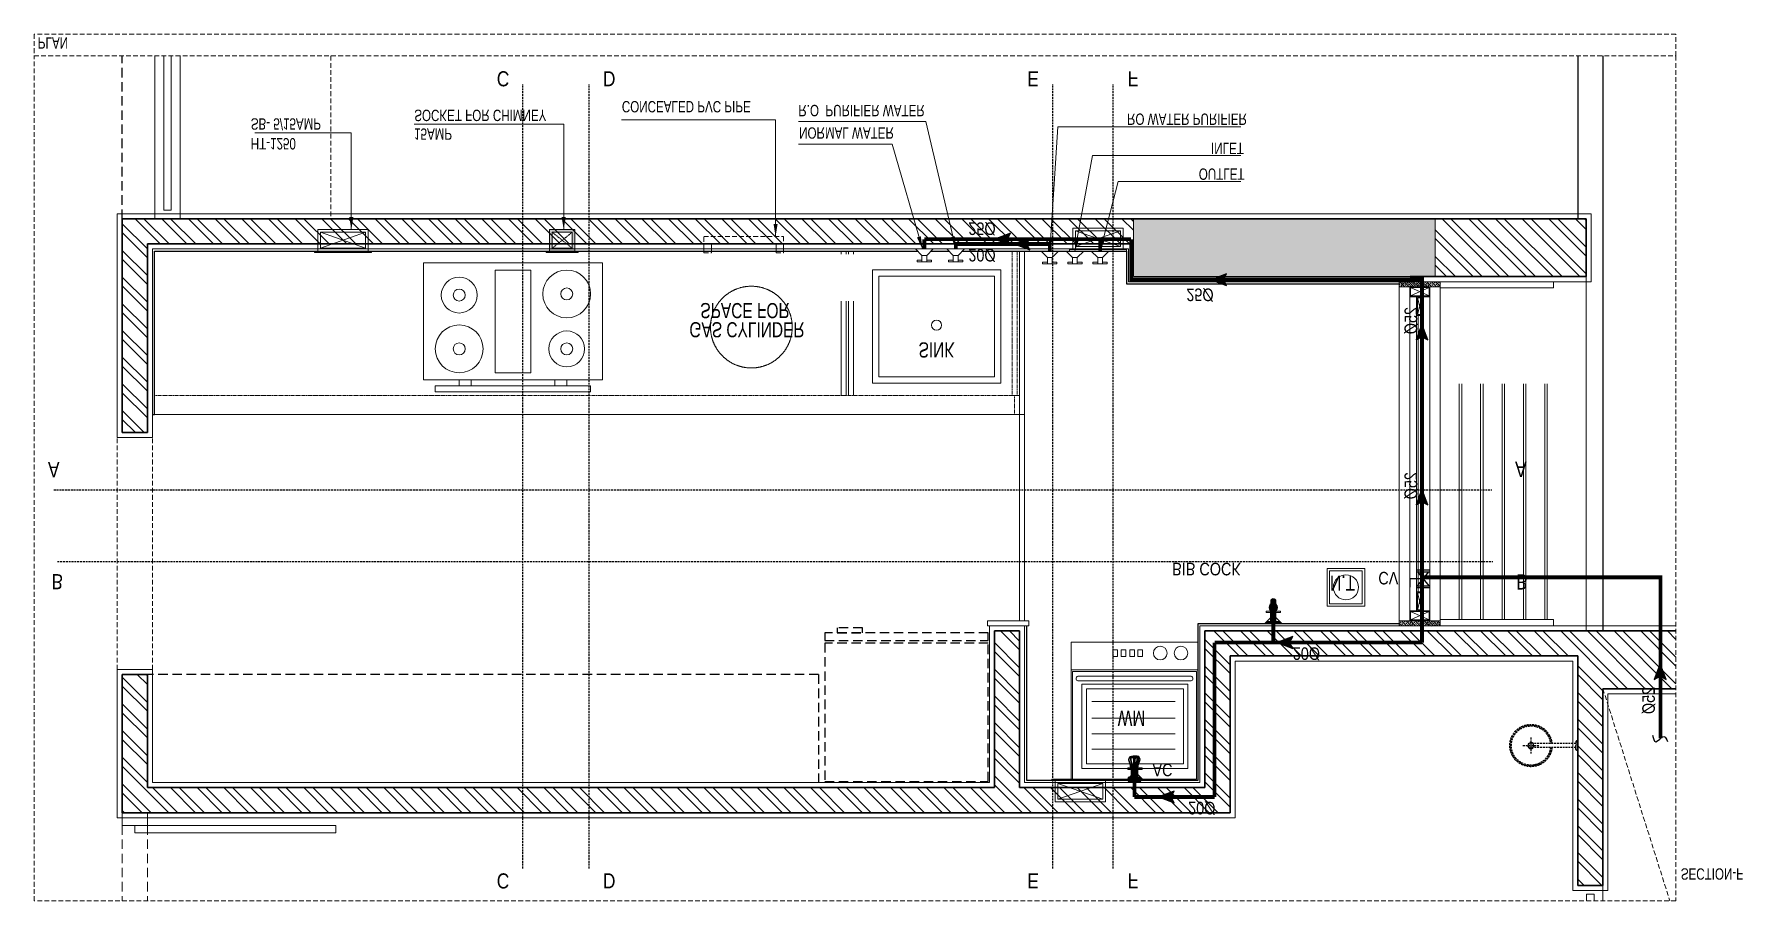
# Model space of a CAD drawing. Header units: inches. Extents: x 899679 to 12882928, y -3363313 to 527800.
# Drawn here: x 1016986 to 1023780, y 515616 to 519062 of the extents above; entities that cross this region are included whole.
import ezdxf
from ezdxf.enums import TextEntityAlignment as Align

# ---------------------------------------------------------------- set-up
doc = ezdxf.new("R2010")
doc.units = ezdxf.units.IN
doc.header["$LTSCALE"] = 150
for name, pattern in [('Dash', [6, 3, -3]), ('DASHED2', [0.375, 0.25, -0.125]), ('HIDDEN', [0.375, 0.25, -0.125]), ('HIDDEN2', [0.1875, 0.125, -0.0625])]:
    doc.linetypes.add(name, pattern=pattern)
for name, color, linetype, lineweight in [('a-Int-Furniture-HM', 8, 'Continuous', 9), ('COLUMN', 5, 'Continuous', 13), ('DOOR-MSA', 50, 'Continuous', 13), ('DOTTED LINE-MSA', 3, 'HIDDEN2', 13), ('E-ELECT. SB', 240, 'Continuous', 5), ('ELE-04-MSA', 139, 'Continuous', 15), ('ELECTRICK', 8, 'Continuous', 5), ('fer', 5, 'Continuous', 9), ('g-cen-sym', 8, 'Continuous', 25), ('g-dot', 8, 'HIDDEN', 9), ('g-dw', 8, 'Continuous', 5), ('g-ele-01', 8, 'Continuous', 9), ('g-ele-02', 8, 'Continuous', 9), ('g-ele-03', 8, 'Continuous', 5), ('g-ele02', 8, 'Continuous', 9), ('g-ele04', 8, 'Continuous', 0), ('g-fer', 8, 'Continuous', 9), ('g-text', 8, 'Continuous', 9), ('Hydrant Valve', 5, 'Continuous', 5), ('PLASTER', 3, 'Continuous', 9), ('SHEET', 7, 'Continuous', 13), ('STONE', 40, 'Continuous', 18), ('WALL HATCH-MSA', 251, 'Continuous', 9), ('WALL-MSA', 32, 'Continuous', 30), ('WINDOW-MSA', 50, 'Continuous', 13)]:
    doc.layers.add(name, color=color, linetype=linetype, lineweight=lineweight)
for name, color, linetype in [('ELE-02-MSA', 4, 'Continuous'), ('g-sol250', 8, 'Continuous'), ('P-RO WATER', 202, 'DASHED2'), ('P.FIXTURE', 7, 'Continuous'), ('P_DOMESTIC GRAVITY PIPE', 3, 'Continuous'), ('P_SANITARY', 7, 'Continuous'), ('P_WASTE WATER PIPE', 4, 'DASHED2'), ('R.C.C HATCH-MSA', 250, 'Continuous'), ('TILE SECTION', 152, 'Continuous')]:
    doc.layers.add(name, color=color, linetype=linetype)
doc.styles.add('80', font='swisscl.ttf', dxfattribs={"height": 60})
doc.styles.add('ARIAL', font='swisscl.ttf')
doc.styles.add('Arial Narrow', font='swisscl.ttf', dxfattribs={"height": 150})
doc.styles.add('arial unicode', font='swisscl.ttf', dxfattribs={"height": 165})
doc.styles.add('PLUMBING TEXT', font='ARIALN.TTF')
doc.styles.add('SWINS', font='swissc.ttf')
doc.dimstyles.new('Scale-50', dxfattribs={"dimtxt": 75, "dimasz": 25, "dimexe": 0, "dimexo": 0, "dimgap": 20, "dimtad": 1, "dimdec": 0, "dimrnd": 1, "dimzin": 3, "dimdsep": 46, "dimtxsty": 'ARIAL', "dimblk": 'ARCHTICK', "dimcen": 0, "dimse1": 1, "dimse2": 1, "dimclrd": 50, "dimclrt": 256, "dimadec": 0, "dimazin": 0, "dimtfac": 1, "dimtdec": 0, "dimtmove": 1, "dimatfit": 3, "dimfxl": 1, "dimtolj": 1, "dimtzin": 0, "dimlwd": 18, "dimarcsym": 0})

# ---------------------------------------------------------------- blocks, each defined once
blk = doc.blocks.new('SHOWE')
at = {"linetype": 'HIDDEN', "ltscale": 0.2}
for p, q in [((3964261.3, -1171717.9), (3964261.3, -1171674.7)), ((3964261.3, -1171674.7), (3964263.3, -1171674.7)), ((3964261.3, -1171717.9), (3964263.3, -1171717.9)), ((3964264.2, -1171676.3), (3964264.2, -1171716.3)), ((3964268.7, -1171680.5), (3964268.7, -1171696.3)), ((3964268.7, -1171688.6), (3964437.5, -1171688.6)), ((3964268.7, -1171712), (3964268.7, -1171696.3)), ((3964268.7, -1171704), (3964437.5, -1171704)), ((3964479.2, -1171696.3), (3964415.6, -1171696.3)), ((3964447.4, -1171664.5), (3964447.4, -1171728.1))]:
    blk.add_line(p, q, dxfattribs=at)
for radius in [12.5, 10.6]:
    blk.add_circle((3964447.4, -1171696.3), radius, dxfattribs=at)
for centre, radius, start, end in [((3964447.4, -1171696.3), 84.1, 185.23834, 174.76166), ((3964447.4, -1171696.3), 81.4, 185.41049, 174.58951), ((3964447.4, -1171696.3), 78, 185.6496, 174.3504), ((3964262.4, -1171676.3), 1.76, 358.02823, 62.08212), ((3964262.4, -1171716.3), 1.76, 297.91788, 1.97177), ((3964259.8, -1171685.3), 10.1, 28.34358, 64.21035), ((3964259.8, -1171707.2), 10.1, 295.78965, 331.65642)]:
    blk.add_arc(centre, radius, start, end, dxfattribs=at)
blk = doc.blocks.new('TAP-1')
for p, q in [((9.5, -44.4), (28.6, -44.4)), ((9.5, -50.8), (28.6, -50.8)), ((28.6, -44.4), (28.6, -50.8))]:
    blk.add_line(p, q)
for points in [[(-9.5, -25.4), (-34.9, 0), (34.9, 0), (9.5, -25.4)], [(-9.5, -44.4), (-28.6, -44.4), (-28.6, -50.8), (-9.5, -50.8)]]:
    blk.add_lwpolyline(points)
blk.add_lwpolyline([(9.5, -25.4), (9.5, -50.8), (-9.5, -50.8), (-9.5, -25.4)], close=True)
blk = doc.blocks.new('G$C7E7AA53E')
at = {"ltscale": 100}
for p, q in [((0, 0), (0.55, 0)), ((0, -0.6), (0, 0)), ((0.55, -0.6), (0.55, 0)), ((0.1814, -0.0611), (0.1814, -0.033)), ((0.1814, -0.033), (0.2014, -0.033)), ((0.2014, -0.0611), (0.1814, -0.0611)), ((0.2014, -0.033), (0.2014, -0.0611)), ((0.2174, -0.0611), (0.2174, -0.033)), ((0.2174, -0.033), (0.2374, -0.033)), ((0.2374, -0.0611), (0.2174, -0.0611)), ((0.2374, -0.033), (0.2374, -0.0611)), ((0.2554, -0.0611), (0.2554, -0.033)), ((0.2554, -0.033), (0.2754, -0.033)), ((0.2754, -0.0611), (0.2554, -0.0611)), ((0.2754, -0.033), (0.2754, -0.0611)), ((0.2894, -0.033), (0.3095, -0.033)), ((0.2894, -0.0611), (0.2894, -0.033)), ((0.3095, -0.0611), (0.2894, -0.0611)), ((0.3095, -0.033), (0.3095, -0.0611)), ((0, -0.12), (0.55, -0.12)), ((0.006, -0.126), (0.544, -0.126)), ((0.006, -0.594), (0.006, -0.126)), ((0.0292, -0.1472), (0.5208, -0.1472)), ((0.544, -0.594), (0.544, -0.126)), ((0.5209, -0.1673), (0.0291, -0.1673)), ((0.0469, -0.182), (0.5071, -0.182)), ((0.0469, -0.182), (0.0469, -0.5467)), ((0.0669, -0.202), (0.4871, -0.202)), ((0.0669, -0.202), (0.0669, -0.5267)), ((0.4871, -0.202), (0.4871, -0.5267)), ((0.5071, -0.182), (0.5071, -0.5467)), ((0.0894, -0.2574), (0.4516, -0.2574)), ((0.0894, -0.3295), (0.4516, -0.3295)), ((0.0894, -0.3976), (0.4516, -0.3976)), ((0.0894, -0.4637), (0.4516, -0.4637)), ((0.5071, -0.5467), (0.0469, -0.5467)), ((0.4871, -0.5267), (0.0669, -0.5267)), ((0, -0.6), (0.55, -0.6)), ((0.006, -0.594), (0.544, -0.594))]:
    blk.add_line(p, q, dxfattribs=at)
for centre in [(0.3866, -0.0469), (0.4767, -0.0469)]:
    blk.add_circle(centre, 0.0295, dxfattribs=at)
for centre, start, end in [((0.0317, -0.1573), 103.7318, 255.32787), ((0.5183, -0.1573), 284.67213, 76.2682)]:
    blk.add_arc(centre, 0.0103, start, end, dxfattribs=at)
blk = doc.blocks.new('A$C355B709C')
at = {"layer": 'E-ELECT. SB', "ltscale": 750}
for p, q in [((100, 91), (-100, 91)), ((-100, 91), (-100, 6)), ((-89.3, 80.3), (89.3, 17.3)), ((89.3, 80.3), (-89.3, 17.3)), ((100, 6), (100, 91)), ((-100, 6), (-113.3, 6)), ((-113.3, 6), (-113.3, 0)), ((-113.3, 0), (113.3, 0)), ((-100, 6), (100, 6)), ((113.3, 6), (100, 6)), ((113.3, 0), (113.3, 6))]:
    blk.add_line(p, q, dxfattribs=at)
blk.add_lwpolyline([(-89.3, 17.3), (89.3, 17.3), (89.3, 80.3), (-89.3, 80.3)], close=True, dxfattribs=at)
blk = doc.blocks.new('SB2')
h = blk.add_hatch(color=252)
h.dxf.hatch_style = 1
h.paths.add_polyline_path([(0, 100), (-85, 100), (-85, 0), (0, 0)])
h.paths.add_polyline_path([(-73.7, 10.7), (-73.7, 89.3), (-10.7, 89.3), (-10.7, 10.7)], flags=16)
h.paths.add_polyline_path([(-85, 100), (-85, 113.3), (-91, 113.3), (-91, -13.3), (-85, -13.3), (-85, 0)])
at = {"ltscale": 750}
for p, q in [((-91, -13.3), (-91, 113.3)), ((-91, 113.3), (-85, 113.3)), ((-85, 113.3), (-85, 100)), ((-85, 0), (-85, 100)), ((-85, 100), (0, 100)), ((0, 100), (0, 0)), ((0, 0), (-85, 0)), ((-85, 0), (-85, -13.3)), ((-85, -13.3), (-91, -13.3))]:
    blk.add_line(p, q, dxfattribs=at)
at = {"linetype": 'HIDDEN', "ltscale": 0.1}
for p, q in [((-10.7, 10.7), (-73.7, 89.3)), ((-10.7, 89.3), (-73.7, 10.7))]:
    blk.add_line(p, q, dxfattribs=at)
at = {"ltscale": 750}
blk.add_lwpolyline([(-73.7, 10.7), (-73.7, 89.3), (-10.7, 89.3), (-10.7, 10.7)], close=True, dxfattribs=at)
blk = doc.blocks.new('STOVE')
at = {"layer": 'a-Int-Furniture-HM'}
for p, q in [((0, 750), (0, 0)), ((0, 750), (490, 750)), ((0, 750), (0, 0)), ((0, 750), (490, 750)), ((490, 0), (490, 750)), ((490, 0), (490, 750)), ((490, 600), (515, 600)), ((490, 600), (515, 600)), ((515, 550), (490, 550)), ((515, 550), (490, 550)), ((515, 200), (490, 200)), ((515, 200), (490, 200)), ((490, 150), (515, 150)), ((490, 150), (515, 150)), ((0, 0), (490, 0)), ((0, 0), (490, 0))]:
    blk.add_line(p, q, dxfattribs=at)
at = {"layer": 'a-Int-Furniture-HM', "elevation": 0}
for points in [[(540, 700), (515, 700), (515, 50), (540, 50)], [(540, 700), (515, 700), (515, 50), (540, 50)], [(460, 450), (30, 450), (30, 300), (460, 300)], [(460, 450), (30, 450), (30, 300), (460, 300)]]:
    blk.add_lwpolyline(points, close=True, dxfattribs=at)
at = {"layer": 'a-Int-Furniture-HM'}
for centre, radius in [((130, 600), 100), ((130, 600), 100), ((359.8, 600), 75), ((359.8, 600), 75), ((130, 600), 25), ((130, 600), 25), ((359.8, 600), 25), ((359.8, 600), 25), ((134.8, 150), 75), ((134.8, 150), 75), ((359.8, 150), 100), ((359.8, 150), 100), ((134.8, 150), 25), ((134.8, 150), 25), ((359.8, 150), 25), ((359.8, 150), 25)]:
    blk.add_circle(centre, radius, dxfattribs=at)
blk = doc.blocks.new('_ArchTick')
at = {"color": 0, "linetype": 'ByBlock', "const_width": 0.15}
blk.add_lwpolyline([(-0.5, -0.5), (0.5, 0.5)], dxfattribs=at)
blk = doc.blocks.new('1')
at = {"layer": 'g-dw', "linetype": 'Dash', "ltscale": 25}
for p, q in [((-12488573.4, -15584268.5), (-12488615.4, -15584360.5)), ((-12488573.4, -15584360.5), (-12488615.4, -15584268.5))]:
    blk.add_line(p, q, dxfattribs=at)
at = {"layer": 'g-dw', "elevation": 0}
for points in [[(-12488619.4, -15584364.5), (-12488619.4, -15584264.5), (-12488569.4, -15584264.5), (-12488569.4, -15584364.5)], [(-12488615.4, -15584360.5), (-12488615.4, -15584268.5), (-12488573.4, -15584268.5), (-12488573.4, -15584360.5)]]:
    blk.add_lwpolyline(points, close=True, dxfattribs=at)
blk = doc.blocks.new('AC')
at = {"layer": 'P_SANITARY', "ltscale": 10}
h = blk.add_hatch(color=7, dxfattribs=at)
h.set_gradient(color1=(242, 244, 241), color2=(118, 137, 108), rotation=90, one_color=1, tint=0.48, name='INVCYLINDER')
h.paths.add_polyline_path([(0, -25), (14.3, -25), (14.3, 0), (0, 0)])
h.paths.add_polyline_path([(0, 0), (14.3, 0), (14.3, 25), (0, 25)])
h = blk.add_hatch(color=7, dxfattribs=at)
h.set_gradient(color1=(242, 244, 241), color2=(118, 137, 108), rotation=90, one_color=1, tint=0.48, name='INVCYLINDER')
h.paths.add_polyline_path([(14.3, 13.4), (14.3, -13.4), (57.6, -13.4), (57.6, 13.4)])
h = blk.add_hatch(color=7, dxfattribs=at)
h.set_gradient(color1=(242, 244, 241), color2=(118, 137, 108), rotation=90, one_color=1, tint=0.48, name='INVCYLINDER')
h.paths.add_polyline_path([(100, 0), (99.8, 5.5), (99, 12.1), (97.4, 18.8), (85.8, 24.3), (65.6, 17.3), (57.6, 17.3), (57.6, 0)])
h.paths.add_polyline_path([(93.8, 7.2), (85.9, 3.7), (67.4, 5.7), (66.9, 6.2), (66, 7.2), (65.7, 8.6), (66.1, 9.3), (67.1, 9.9), (86, 13.5), (94.3, 11.4), (94.7, 10.9), (95.2, 9.9), (95.2, 8.6), (94.8, 7.9)], flags=16)
h.paths.add_polyline_path([(92.9, 16.1), (85.7, 16.3), (69, 13.1), (68.8, 13.1), (68.3, 13.3), (66.9, 13.7), (66.3, 14.2), (66, 14.8), (66.1, 15.6), (66.9, 16.6), (85.9, 22.4), (94.5, 19.5), (94.7, 19), (94.8, 18), (94.3, 16.9)], flags=16)
h = blk.add_hatch(color=7, dxfattribs=at)
h.set_gradient(color1=(242, 244, 241), color2=(118, 137, 108), rotation=90, one_color=1, tint=0.48, name='INVCYLINDER')
h.paths.add_polyline_path([(86, -11), (67.1, -7.5), (66.1, -6.8), (65.7, -6.2), (66, -4.8), (66.9, -3.7), (67.4, -3.3), (86, -1.3), (86, 0), (57.6, 0), (57.6, -14.9), (63.7, -14.9), (86, -22.2), (86, -19.8), (85.9, -19.9), (66.9, -14.2), (66.1, -13.2), (66, -12.4), (66.3, -11.7), (66.9, -11.3), (68.3, -10.8), (68.8, -10.7), (69, -10.7), (85.7, -13.8), (92.9, -13.6), (94.3, -14.5), (94.8, -15.5), (94.7, -16.6), (94.5, -17), (86, -19.8), (86, -22.2), (98.3, -17.8), (98.4, -17.6), (98.4, -16.9), (98.9, -14.6), (99.4, -10.9), (99.9, -6.2), (100, -0.7), (100, 0), (86, 0), (86, -1.4), (93.8, -4.7), (94.8, -5.4), (95.2, -6.1), (95.2, -7.4), (94.7, -8.4), (94.3, -8.8)])
at = {"layer": 'P_SANITARY', "color": 7}
blk.add_line((57.6, 17.3), (57.6, -14.9), dxfattribs=at)
at = {"layer": 'P_SANITARY', "ltscale": 10}
blk.add_lwpolyline([(14.3, -25), (14.3, 25), (0, 25), (0, -25)], close=True, dxfattribs=at)
for points in [[(57.6, 13.4), (14.3, 13.4)], [(14.3, -13.4), (57.6, -13.4)]]:
    blk.add_lwpolyline(points, dxfattribs=at)
at = {"layer": 'P_SANITARY', "color": 7}
for points in [[(57.6, -14.9), (63.7, -14.9), (86, -22.2), (98.3, -17.8), (98.4, -17.6), (98.4, -16.9), (98.9, -14.6), (99.4, -10.9), (99.9, -6.2), (100, -0.7), (99.8, 5.5), (99, 12.1), (97.4, 18.8), (85.8, 24.3), (65.6, 17.3), (57.6, 17.3), (57.6, -14.9)], [(86, 13.5), (94.3, 11.4), (94.7, 10.9), (95.2, 9.9), (95.2, 8.6), (94.8, 7.9), (93.8, 7.2), (85.9, 3.7), (67.4, 5.7), (66.9, 6.2), (66, 7.2), (65.7, 8.6), (66.1, 9.3), (67.1, 9.9), (86, 13.5)], [(85.9, 22.4), (94.5, 19.5), (94.7, 19), (94.8, 18), (94.3, 16.9), (92.9, 16.1), (85.7, 16.3), (69, 13.1), (68.8, 13.1), (68.3, 13.3), (66.9, 13.7), (66.3, 14.2), (66, 14.8), (66.1, 15.6), (66.9, 16.6), (85.9, 22.4)], [(86, 22.9), (86, 24.2)], [(86, 13.7), (86, 17.2)], [(86, -1.3), (86, 3.5)], [(97.7, -17.8), (97.7, 17.4)], [(86, -11), (94.3, -8.8), (94.7, -8.4), (95.2, -7.4), (95.2, -6.1), (94.8, -5.4), (93.8, -4.7), (85.9, -1.3), (67.4, -3.3), (66.9, -3.7), (66, -4.8), (65.7, -6.2), (66.1, -6.8), (67.1, -7.5), (86, -11)], [(85.9, -19.9), (94.5, -17), (94.7, -16.6), (94.8, -15.5), (94.3, -14.5), (92.9, -13.6), (85.7, -13.8), (69, -10.7), (68.8, -10.7), (68.3, -10.8), (66.9, -11.3), (66.3, -11.7), (66, -12.4), (66.1, -13.2), (66.9, -14.2), (85.9, -19.9)], [(86, -13.6), (86, -11)], [(86, -22.1), (86, -19.9)]]:
    blk.add_lwpolyline(points, dxfattribs=at)
blk = doc.blocks.new('ARR')
at = {"ltscale": 0.025}
h = blk.add_hatch(color=256, dxfattribs=at)
edge = h.paths.add_edge_path()
edge.add_line((249, 94), (0, 0))
edge.add_line((0, 0), (249, -94))
edge.add_line((249, -94), (200, 0))
edge.add_line((200, 0), (249, 94))
at = {"color": 7, "linetype": 'Continuous', "ltscale": 0.025}
blk.add_lwpolyline([(249, 94), (0, 0), (249, -94), (200, 0)], close=True, dxfattribs=at)
blk = doc.blocks.new('Control Valve-1')
at = {"layer": 'P_SANITARY', "linetype": 'ByBlock'}
for p, q in [((-49.9, 37.5), (-49.9, -37.5)), ((-39.9, 37.5), (-39.9, -37.5)), ((40.1, 32.5), (-39.9, -32.5)), ((-39.9, 32.5), (40.1, -32.5)), ((0.1, 0), (0.1, 75)), ((0.1, 75), (47.6, 75)), ((40.1, 37.5), (40.1, -37.5)), ((50.1, 37.5), (50.1, -37.5))]:
    blk.add_line(p, q, dxfattribs=at)
blk = doc.blocks.new('A$Ca60bcacc')
at = {"layer": 'P_SANITARY', "ltscale": 0.0025}
h = blk.add_hatch(color=7, dxfattribs=at)
h.set_gradient(color1=(242, 244, 241), color2=(118, 137, 108), one_color=1, tint=0.48, name='INVCYLINDER')
h.paths.add_polyline_path([(-65.2, 25), (-55.9, 25), (-55.9, -25), (-65.2, -25)])
h.paths.add_polyline_path([(-55.9, -10), (-55.9, 10), (-13.6, 10, 0.159625), (-16.9, 0, 0.159625), (-13.6, -10)])
h.paths.add_polyline_path([(-12.8, 0, -1), (12.8, 0, -1)])
h = blk.add_hatch(color=7, dxfattribs=at)
h.set_gradient(color1=(242, 244, 241), color2=(118, 137, 108), one_color=1, tint=0.48, name='INVCYLINDER')
h.paths.add_polyline_path([(26.1, -8.7), (14.5, -8.7, 0.135851), (16.9, 0, 0.135851), (14.5, 8.7), (26.1, 8.7, -1)])
at = {"layer": 'P_SANITARY'}
for p, q in [((-55.9, 10), (-13.6, 10)), ((-55.9, -10), (-13.6, -10))]:
    blk.add_line(p, q, dxfattribs=at)
at = {"layer": 'P_SANITARY', "ltscale": 0.0025}
blk.add_line((-55.9, 8.7), (-55.9, -8.7), dxfattribs=at)
blk.add_lwpolyline([(-55.9, -25), (-55.9, 25), (-65.2, 25), (-65.2, -25)], close=True, dxfattribs=at)
for points in [[(26.1, 8.7), (14.5, 8.7)], [(14.5, -8.7), (26.1, -8.7)]]:
    blk.add_lwpolyline(points, dxfattribs=at)
for radius in [16.9, 12.8]:
    blk.add_circle((0, 0), radius, dxfattribs=at)
blk.add_arc((26.1, 0), 8.69, 270, 90, dxfattribs=at)
blk = doc.blocks.new('G$CDCEBE692')
at = {"layer": 'g-sol250'}
h = blk.add_hatch(dxfattribs=at)
h.set_pattern_fill('ANSI33', color=46, scale=2, angle=360, style=0)
h.set_pattern_definition([(45, (-33124079.026, 17117320.337), (-8.980256121, 8.980256121), []), (45, (-33124070.045, 17117320.337), (-8.980256121, 8.980256121), [6.35, -3.175])])
h.paths.add_polyline_path([(5428.1, 2352.5), (5591.1, 2352.5), (5591.1, 2332.5), (5428.1, 2332.5)])
h = blk.add_hatch(dxfattribs=at)
h.set_pattern_fill('ANSI33', color=46, scale=2, angle=360, style=0)
h.set_pattern_definition([(45, (-33124079.026, 17117128.637), (-8.980256121, 8.980256121), []), (45, (-33124070.045, 17117128.637), (-8.980256121, 8.980256121), [6.35, -3.175])])
h.paths.add_polyline_path([(5428.1, 1004.2), (5591.1, 1004.2), (5591.1, 984.2), (5428.1, 984.2)])
at = {"layer": 'R.C.C HATCH-MSA'}
h = blk.add_hatch(color=256, dxfattribs=at)
h.dxf.hatch_style = 1
h.paths.add_polyline_path([(5571.1, 964.2), (5571.1, 734.2), (4371.1, 734.2), (4371.1, 964.2)])
at = {"layer": 'WALL HATCH-MSA'}
h = blk.add_hatch(dxfattribs=at)
h.set_pattern_fill('ANSI32', color=256, scale=200)
h.set_pattern_definition([(45, (-840798.045, -537964.68), (-53.0330086, 53.0330086), []), (45, (-840762.69, -537964.68), (-53.0330086, 53.0330086), [])])
h.paths.add_polyline_path([(6528.2, 2602.5), (6528.2, 2372.5), (4655.3, 2372.5), (4655.3, 2996.1), (3918.5, 2996.1), (3918.5, 2372.5), (3818.5, 2372.5), (3818.5, 2996.1), (450, 2996.1), (450, 2546.1), (350, 2546.1), (350, 3096.1), (4755.3, 3096.1), (4755.3, 2472.5), (6137.8, 2472.5), (6137.8, 3384.7), (6237.8, 3384.7), (6237.8, 2602.5)])
h = blk.add_hatch(dxfattribs=at)
h.set_pattern_fill('ANSI32', color=256, scale=200)
h.set_pattern_definition([(45, (-840798.045, -537964.68), (-53.0330086, 53.0330086), []), (45, (-840762.69, -537964.68), (-53.0330086, 53.0330086), [])])
h.paths.add_polyline_path([(4371.1, 834.2), (4371.1, 734.2), (350, 734.2), (350, 1584.2), (450, 1584.2), (450, 834.2)])
h.paths.add_polyline_path([(5571.1, 734.2), (5571.1, 964.2), (6171.1, 964.2), (6171.1, 734.2)])
for q in [(3118.5, 2996.1), (450, 2546.1)]:
    blk.add_line((3118.5, 2546.1), q)
for points in [[(3793.5, 2421.1), (3143.5, 2421.1), (3143.5, 2971.1), (3793.5, 2971.1)], [(3793.5, 2411.1), (3793.5, 2381.1), (3143.5, 2381.1), (3143.5, 2411.1)], [(3293.5, 2381.1), (3293.5, 2361.1), (3193.5, 2361.1), (3193.5, 2381.1)]]:
    blk.add_lwpolyline(points, close=True)
at = {"layer": 'COLUMN'}
blk.add_lwpolyline([(5571.1, 964.2), (5571.1, 734.2), (4371.1, 734.2), (4371.1, 964.2)], close=True, dxfattribs=at)
at = {"layer": 'DOOR-MSA', "linetype": 'HIDDEN', "ltscale": 0.5}
for p, q in [((330, 2526.1), (330, 1604.2)), ((470, 2526.1), (470, 1604.2))]:
    blk.add_line(p, q, dxfattribs=at)
at = {"layer": 'DOTTED LINE-MSA', "ltscale": 0.2}
for p, q in [((3888.4, 1437.2), (3888.4, 862.2)), ((3908.4, 1437.2), (3908.4, 862.2))]:
    blk.add_line(p, q, dxfattribs=at)
at = {"layer": 'DOTTED LINE-MSA'}
blk.add_line((1180, 86.5), (1180, 734.2), dxfattribs=at)
blk.add_lwpolyline([(6237.8, 2602.5), (6503.9, 3446.1)], dxfattribs=at)
at = {"layer": 'DOTTED LINE-MSA', "ltscale": 0.2}
blk.add_lwpolyline([(3898.4, 1512.2), (3918.4, 1512.2), (3918.4, 1437.2), (3898.4, 1437.2)], close=True, dxfattribs=at)
blk.add_lwpolyline([(3908.4, 1437.2), (478, 1437.2)], dxfattribs=at)
at = {"layer": 'ELE-02-MSA'}
for p, q in [((6237.8, 86.5), (6237.8, 2372.5)), ((6137.8, 86.5), (6137.8, 734.2))]:
    blk.add_line(p, q, dxfattribs=at)
at = {"layer": 'ELE-02-MSA', "linetype": 'HIDDEN'}
blk.add_line((350, 734.2), (350, 86.5), dxfattribs=at)
at = {"layer": 'ELE-04-MSA'}
blk.add_line((6171.1, 964.2), (6171.1, 2372.5), dxfattribs=at)
at = {"layer": 'g-cen-sym', "linetype": 'DASHED2', "ltscale": 0.2}
for p, q in [((1943.4, 3317, 0), (1943.4, 198.2, 0)), ((2207.2, 3317, 0), (2207.2, 198.2, 0)), ((4051.2, 3317, 0), (4051.2, 198.2, 0)), ((4290, 3317, 0), (4290, 198.2, 0)), ((92.5, 2097.4), (5800.2, 2097.4)), ((78.1, 1811.3), (5796, 1811.3))]:
    blk.add_line(p, q, dxfattribs=at)
at = {"layer": 'g-dot', "ltscale": 25}
for p, q in [((5666.7, 2327.5, 0), (5666.7, 1009.2, 0)), ((5676.7, 2327.5, 0), (5676.7, 1009.2, 0)), ((5751.7, 2327.5, 0), (5751.7, 1009.2, 0)), ((5761.7, 2327.5, 0), (5761.7, 1009.2, 0)), ((5836.7, 2327.5, 0), (5836.7, 1009.2, 0)), ((5846.7, 2327.5, 0), (5846.7, 1009.2, 0)), ((5921.7, 2327.5, 0), (5921.7, 1009.2, 0)), ((5931.7, 2327.5, 0), (5931.7, 1009.2, 0)), ((6006.7, 2327.5, 0), (6006.7, 1009.2, 0)), ((6016.7, 2327.5, 0), (6016.7, 1009.2, 0))]:
    blk.add_line(p, q, dxfattribs=at)
at = {"layer": 'g-dot', "linetype": 'HIDDEN', "ltscale": 10}
for p, q in [((3208.4, 1437.2, 0), (3208.4, 862.2, 0)), ((3228.4, 1437.2, 0), (3228.4, 862.2, 0)), ((3238.4, 1437.2), (3238.4, 862.2)), ((3258.4, 1437.2), (3258.4, 862.2))]:
    blk.add_line(p, q, dxfattribs=at)
at = {"layer": 'g-dot', "linetype": 'DASHED2', "ltscale": 0.5}
for points in [[(2662.7, 869.1), (2692.7, 869.1), (2692.7, 854.1), (2662.7, 854.1)], [(2950.2, 869.2), (2980.2, 869.2), (2980.2, 854.2), (2950.2, 854.2)]]:
    blk.add_lwpolyline(points, close=True, dxfattribs=at)
for points in [[(2662.7, 854.1), (2662.7, 826.1), (2662.7, 804.1), (2980.2, 804.2), (2980.2, 854.2)], [(2692.7, 854.1), (2692.7, 834.1), (2950.2, 834.2), (2950.2, 854.2)]]:
    blk.add_lwpolyline(points, dxfattribs=at)
at = {"layer": 'g-dot', "ltscale": 150}
blk.add_circle((2851.8, 1164.7, 0), 162.5, dxfattribs=at)
at = {"layer": 'g-dw', "linetype": 'Continuous', "ltscale": 500, "elevation": 0}
for points in [[(5522.1, 2217.5), (5522.1, 2292.5), (5497.1, 2292.5), (5497.1, 2217.5)], [(5518.1, 2221.5), (5518.1, 2288.5), (5501.1, 2288.5), (5501.1, 2221.5)]]:
    blk.add_lwpolyline(points, close=True, dxfattribs=at)
at = {"layer": 'g-dw', "linetype": 'Continuous', "ltscale": 500}
for points in [[(5522.1, 1119.2), (5522.1, 1044.2), (5497.1, 1044.2), (5497.1, 1119.2)], [(5518.1, 1115.2), (5518.1, 1048.2), (5501.1, 1048.2), (5501.1, 1115.2)]]:
    blk.add_lwpolyline(points, close=True, dxfattribs=at)
at = {"layer": 'g-ele-01'}
for points in [[(5591.1, 2352.5), (5591.1, 2327.5), (6041.1, 2327.5), (6041.1, 2352.5)], [(5591.1, 984.2), (5591.1, 1009.2), (6041.1, 1009.2), (6041.1, 984.2)]]:
    blk.add_lwpolyline(points, close=True, dxfattribs=at)
at = {"layer": 'g-ele-02', "linetype": 'Continuous', "elevation": 0}
blk.add_lwpolyline([(5515.6, 1119.2), (5503.6, 1119.2), (5503.6, 2217.5), (5515.6, 2217.5), (5515.6, 1119.2)], dxfattribs=at)
at = {"layer": 'g-ele-03'}
for p, q in [((5469.6, 1044.2), (5469.6, 2292.5, 0)), ((5501.1, 2221.5, 0), (5518.1, 2288.5, 0)), ((5518.1, 2221.5, 0), (5501.1, 2288.5, 0)), ((5549.6, 1044.2), (5549.6, 2292.5, 0)), ((5501.1, 1115.2, 0), (5518.1, 1048.2, 0)), ((5518.1, 1115.2, 0), (5501.1, 1048.2, 0))]:
    blk.add_line(p, q, dxfattribs=at)
at = {"layer": 'g-ele-03', "linetype": 'Continuous', "elevation": 0}
blk.add_lwpolyline([(5497.1, 2217.5), (5522.1, 2217.5), (5522.1, 1119.2), (5497.1, 1119.2), (5497.1, 2217.5)], dxfattribs=at)
at = {"layer": 'g-ele02'}
for points in [[(3790.5, 2352.5), (3954.5, 2352.5), (3954.5, 2332.5), (3790.5, 2332.5)], [(5428.1, 1004.2), (5428.1, 2332.5), (5591.1, 2332.5), (5591.1, 1004.2)]]:
    blk.add_lwpolyline(points, close=True, dxfattribs=at)
for points in [[(3691.3, 862.2), (3918.4, 862.2), (3918.4, 1512.2), (478, 1512.2), (478, 862.2), (3512.5, 862.2)], [(3566.3, 862.2), (3637.5, 862.2)], [(3566.3, 862.2), (3637.5, 862.2)]]:
    blk.add_lwpolyline(points, dxfattribs=at)
at = {"layer": 'g-ele02', "ltscale": 100}
blk.add_lwpolyline([(3938.4, 862.2), (3918.4, 862.2), (3918.4, 1512.2), (3938.4, 1512.2)], close=True, dxfattribs=at)
at = {"layer": 'g-ele04', "ltscale": 100}
blk.add_lwpolyline([(3938.4, 2332.5), (3918.4, 2332.5), (3918.4, 1512.2), (3938.4, 1512.2)], close=True, dxfattribs=at)
at = {"layer": 'g-fer'}
for points in [[(3843.4, 937.2), (3843.4, 1387.2), (3333.4, 1387.2), (3333.4, 937.2)], [(3818.4, 962.2), (3818.4, 1362.2), (3358.4, 1362.2), (3358.4, 962.2)]]:
    blk.add_lwpolyline(points, close=True, dxfattribs=at)
blk.add_circle((3588.4, 1157.2), 20, dxfattribs=at)
at = {"layer": 'Hydrant Valve', "ltscale": 3}
for points in [[(5291.1, 2124.5), (5141.1, 2124.5), (5141.1, 2274.5), (5291.1, 2274.5)], [(5281.1, 2134.5), (5151.1, 2134.5), (5151.1, 2264.5), (5281.1, 2264.5)]]:
    blk.add_lwpolyline(points, close=True, dxfattribs=at)
blk.add_circle((5216.1, 2199.5), 50, dxfattribs=at)
at = {"layer": 'P-RO WATER', "linetype": 'Continuous', "const_width": 15}
for points in [[(3664.4, 854.2), (3664.4, 834.2), (4040.3, 834.2)], [(4038.4, 862.2), (4038.4, 834.2)]]:
    blk.add_lwpolyline(points, dxfattribs=at)
at = {"layer": 'P_DOMESTIC GRAVITY PIPE', "const_width": 15}
for points in [[(4693.6, 3033.1), (4375.2, 3033.1)], [(4375.2, 2957.1), (4375.2, 3033.1)], [(4693.6, 3033.1), (4693.6, 2418.9)], [(6466.7, 2800.6), (6466.7, 2159.7), (5518.5, 2159.7)], [(5518.5, 2418.9), (5518.5, 975), (4362, 975), (4362, 815.4)], [(4693.6, 2418.9), (5518.5, 2418.9)], [(4927.3, 2344.5), (4927.3, 2418.9)], [(3539.4, 854.2), (3539.4, 815.4)], [(4362, 815.4), (3539.4, 815.4)], [(4238.4, 862.2), (4238.4, 815.4)]]:
    blk.add_lwpolyline(points, dxfattribs=at)
at = {"layer": 'P_DOMESTIC GRAVITY PIPE'}
blk.add_spline([(6434.6, 2786.9), (6447.7, 2813.4), (6480.6, 2793.1), (6495.2, 2813)], degree=3, dxfattribs=at)
at = {"layer": 'PLASTER'}
blk.add_lwpolyline([(6528.2, 2622.5), (6257.8, 2622.5), (6257.8, 3404.7), (6117.8, 3404.7), (6117.8, 2492.5), (4775.3, 2492.5), (4775.3, 3116.1), (330, 3116.1), (330, 2526.1), (470, 2526.1), (470, 2976.1), (3798.5, 2976.1), (3798.5, 2352.5), (3938.5, 2352.5), (3938.5, 2976.1), (4635.3, 2976.1), (4635.3, 2352.5), (6528.2, 2352.5)], dxfattribs=at)
blk.add_lwpolyline([(470, 854.2), (470, 1604.2), (330, 1604.2), (330, 714.2), (6191.1, 714.2), (6191.1, 984.2), (5471.1, 984.2), (4351.1, 984.2), (4351.1, 854.2)], close=True, dxfattribs=at)
at = {"layer": 'SHEET', "linetype": 'HIDDEN', "ltscale": 0.5}
for points in [[(0, 86.5), (6528.2, 86.5), (6528.2, 3446.1), (0, 3446.1)], [(0, 86.5), (6528.2, 86.5), (6528.2, 0), (0, 0)]]:
    blk.add_lwpolyline(points, close=True, dxfattribs=at)
at = {"layer": 'STONE', "linetype": 'Continuous', "ltscale": 750}
for points in [[(5428.1, 2352.5), (5591.1, 2352.5), (5591.1, 2332.5), (5428.1, 2332.5)], [(5428.1, 1004.2), (5591.1, 1004.2), (5591.1, 984.2), (5428.1, 984.2)]]:
    blk.add_lwpolyline(points, close=True, dxfattribs=at)
at = {"layer": 'TILE SECTION'}
for points in [[(5428.1, 2344.5), (4627.3, 2344.5), (4627.3, 2968.1), (3946.5, 2968.1), (3946.5, 2352.5)], [(470, 1512.2), (478, 1512.2), (478, 862.2), (3512.5, 862.2)], [(3691.3, 862.2), (4343.1, 862.2), (4343.1, 992.2), (5428.1, 992.2)], [(3566.3, 862.2), (3637.5, 862.2)]]:
    blk.add_lwpolyline(points, dxfattribs=at)
at = {"layer": 'WALL-MSA'}
for p, q in [((6137.8, 2472.5), (6137.8, 3384.7)), ((6137.8, 3384.7), (6237.8, 3384.7)), ((6237.8, 2602.5), (6237.8, 3384.7)), ((4755.3, 3096.1), (350, 3096.1)), ((350, 3096.1), (350, 2546.1)), ((4755.3, 3096.1, 0), (4755.3, 2472.5)), ((3818.5, 2996.1), (450, 2996.1)), ((450, 2996.1), (450, 2546.1)), ((3818.5, 2372.5), (3818.5, 2996.1)), ((4655.3, 2996.1), (3918.5, 2996.1)), ((3918.5, 2372.5), (3918.5, 2996.1)), ((4655.3, 2996.1), (4655.3, 2372.5)), ((6528.2, 2602.5), (6237.8, 2602.5)), ((450, 2546.1), (350, 2546.1)), ((6137.8, 2472.5), (4755.3, 2472.5)), ((3918.5, 2372.5), (3818.5, 2372.5)), ((6528.2, 2372.5), (4655.3, 2372.5)), ((450, 1584.2), (350, 1584.2)), ((350, 1584.2), (350, 734.2)), ((450, 1584.2), (450, 834.2)), ((6171.1, 734.2), (6171.1, 964.2)), ((350, 734.2), (6171.1, 734.2))]:
    blk.add_line(p, q, dxfattribs=at)
for points in [[(6171.1, 964.2), (5471.1, 964.2)], [(4371.1, 834.2), (450, 834.2)]]:
    blk.add_lwpolyline(points, dxfattribs=at)
at = {"layer": 'WINDOW-MSA'}
for p, q in [((6237.8, 3446.1), (6237.8, 3384.7)), ((480, 734.2), (480, 86.5)), ((580, 734.2), (580, 86.5))]:
    blk.add_line(p, q, dxfattribs=at)
at = {"layer": 'WINDOW-MSA', "linetype": 'HIDDEN', "elevation": 0}
for points in [[(350, 3146.1), (350, 3446.1)], [(450, 3146.1), (450, 3446.1)]]:
    blk.add_lwpolyline(points, dxfattribs=at)
at = {"layer": 'WINDOW-MSA'}
for points in [[(6202.8, 3446.1), (6202.8, 3419.7), (6172.8, 3419.7), (6172.8, 3446.1)], [(515, 86.5), (515, 699.2), (545, 699.2), (545, 86.5)]]:
    blk.add_lwpolyline(points, dxfattribs=at)
at = {"layer": 'WINDOW-MSA', "ltscale": 5000, "elevation": 0}
for points in [[(350, 3096.1), (350, 3146.1), (450, 3146.1), (450, 3096.1)], [(400, 3146.1), (1200, 3146.1), (1200, 3176.1), (400, 3176.1)]]:
    blk.add_lwpolyline(points, close=True, dxfattribs=at)
at = {"layer": 'a-Int-Furniture-HM'}
for name, p, xscale, yscale, zscale, rotation in [('G$C7E7AA53E', (4123.1, 2418.1), -916.6666666652663, 916.6666666652663, 916.6666666652663, 180), ('STOVE', (1547.6, 909.5), -0.9500000001935549, 0.9500000001935549, 0.9500000001935549, 270)]:
    blk.add_blockref(name, p, dxfattribs=dict(at, xscale=xscale, yscale=yscale, zscale=zscale, rotation=rotation))
at = {"layer": 'E-ELECT. SB'}
blk.add_blockref('A$C355B709C', (4159.8, 2962.1), dxfattribs=at)
at = {"layer": 'E-ELECT. SB', "ltscale": 300, "xscale": -1, "rotation": 180}
blk.add_blockref('A$C355B709C', (1228, 868.2), dxfattribs=at)
at = {"layer": 'E-ELECT. SB', "rotation": 180}
blk.add_blockref('A$C355B709C', (4229.8, 862.2), dxfattribs=at)
at = {"layer": 'ELECTRICK', "xscale": -1, "rotation": 89.99999999999997}
blk.add_blockref('SB2', (2149.5, 777.2), dxfattribs=at)
at = {"layer": 'fer', "xscale": -1}
blk.add_blockref('TAP-1', (4377.3, 2968.1), dxfattribs=at)
at = {"layer": 'fer'}
blk.add_blockref('TAP-1', (4927.3, 2344.5), dxfattribs=at)
at = {"layer": 'fer', "xscale": -1, "rotation": 180}
for p in [(3539.4, 854.2), (4038.4, 862.2), (4138.4, 862.2), (4238.4, 862.2)]:
    blk.add_blockref('TAP-1', p, dxfattribs=at)
at = {"layer": 'fer', "rotation": 180}
blk.add_blockref('TAP-1', (3664.4, 854.2), dxfattribs=at)
at = {"layer": 'g-ele-02', "ltscale": 275, "xscale": -0.8000000000000016, "yscale": 0.8000000000000016, "zscale": 0.8000000000000016, "rotation": 89.99999999999997}
for p in [(-12461942, -9988563, 0), (-12461942, -9989851.3)]:
    blk.add_blockref('1', p, dxfattribs=at)
at = {"layer": 'P-RO WATER', "linetype": 'Continuous', "xscale": -0.25, "yscale": 0.25, "zscale": 0.25, "rotation": 180}
blk.add_blockref('ARR', (3896.8, 834.2), dxfattribs=at)
at = {"layer": 'P.FIXTURE', "lineweight": 30, "rotation": 180}
blk.add_blockref('SHOWE', (3970399.1, -1168867.7), dxfattribs=at)
at = {"layer": 'P_DOMESTIC GRAVITY PIPE', "xscale": -0.25, "yscale": 0.25, "zscale": 0.25}
for p, rotation in [((4471, 3033.1), 180), ((6465.7, 2503.3, 0), 270), ((4942.2, 2418.9), 180), ((5518.2, 1809.5, 0), 270), ((5518.2, 1153, 0), 270), ((4679.4, 976.3), 180), ((3820.3, 815.4), 180)]:
    blk.add_blockref('ARR', p, dxfattribs=dict(at, rotation=rotation))
at = {"layer": 'P_SANITARY', "xscale": -1, "rotation": 89.99999999999997}
blk.add_blockref('AC', (4375.2, 2970.6), dxfattribs=at)
at = {"layer": 'P_SANITARY', "color": 1, "rotation": 270}
blk.add_blockref('A$Ca60bcacc', (4927.3, 2279.3), dxfattribs=at)
at = {"layer": 'P_SANITARY', "xscale": 0.7, "yscale": 0.7, "zscale": 0.7, "rotation": 90}
blk.add_blockref('Control Valve-1', (5523.1, 2165.4), dxfattribs=at)
at = {"layer": 'g-cen-sym', "linetype": 'DASHED2', "ltscale": 200, "style": 'SWINS'}
for s, p in [('C', (1864.2, 3366.8, 0)), ('D', (2286.4, 3366.8, 0)), ('E', (3971.9, 3366.8, 0)), ('F', (4369.3, 3366.8, 0)), ('B', (92, 2177.1, 0)), ('A', (77.7, 1731.6, 0)), ('C', (1864.2, 177.3, 0)), ('D', (2286.4, 177.3, 0)), ('E', (3971.9, 177.3, 0)), ('F', (4369.3, 177.3, 0))]:
    blk.add_text(s, height=60, dxfattribs=at).set_placement(p, align=Align.MIDDLE_CENTER)
at = {"layer": 'g-cen-sym', "linetype": 'DASHED2', "ltscale": 10, "style": 'SWINS'}
for s, p in [('B', (5915.9, 2178.2, 0)), ('A', (5911.7, 1730.5, 0))]:
    blk.add_text(s, height=60, dxfattribs=at).set_placement(p, align=Align.MIDDLE_CENTER)
at = {"layer": 'g-text'}
for s, height, style, p in [('SECTION-F', 45, 'arial unicode', (6547.5, 3316.9)), ('SINK', 60, '80', (3516.5, 1225.6, 0)), ('PLAN', 45, 'arial unicode', (14.4, 12.6))]:
    blk.add_text(s, height=height, dxfattribs=dict(at, style=style)).set_placement(p)
at = {"layer": 'g-text', "ltscale": 750, "style": 'Arial Narrow'}
for s, p in [('WM', (4308.6, 2690.6, 0)), ('N.T', (5153.3, 2153.1, 0))]:
    blk.add_text(s, height=60, dxfattribs=at).set_placement(p)
for s, p in [('GAS CYLINDER', (3063.2, 1175.2, 0)), ('SPACE FOR', (3004, 1099.1, 0))]:
    blk.add_text(s, height=60, dxfattribs=at).set_placement(p, align=Align.MIDDLE_RIGHT)
at = {"layer": 'g-text', "style": 'arial unicode'}
for s, p in [('OUTLET', (4631, 556.4)), ('INLET', (4679.5, 454.5)), ('HT-1250', (861.2, 435.8, 0)), ('15AMP', (1510.7, 397.5, 0)), ('NORMAL WATER', (3041.8, 393, 0)), ('SB- 5/15AMP', (861.2, 357.1, 0)), ('SOCKET FOR CHIMNEY', (1511.3, 322.9, 0)), ('RO WATER PURIFIER', (4345.7, 338.1, 0)), ('R.O  PURIFIER WATER', (3038.8, 303.7, 0))]:
    blk.add_text(s, height=45, dxfattribs=at).set_placement(p, align=Align.MIDDLE_LEFT)
at = {"layer": 'g-text', "insert": (2336.8, 265.2, 0), "char_height": 45, "attachment_point": 7, "style": 'arial unicode'}
blk.add_mtext('CONCEALED PVC PIPE ', dxfattribs=at)
at = {"layer": 'P-RO WATER', "linetype": 'Continuous', "style": 'PLUMBING TEXT'}
blk.add_text('20%%C', height=50, dxfattribs=at).set_placement((3714.8, 853.6, 0))
at = {"layer": 'P_DOMESTIC GRAVITY PIPE', "style": 'PLUMBING TEXT'}
for s, p in [('20%%C', (4588.7, 3052.3, 0)), ('20%%C', (5004.7, 2438.1, 0)), ('25%%C', (4581.6, 1011.4, 0)), ('25%%C', (3714.8, 748.5, 0))]:
    blk.add_text(s, height=50, dxfattribs=at).set_placement(p)
for p in [(6444.4, 2595.3, 0), (5499, 1741.3, 0), (5499, 1084.8, 0)]:
    blk.add_text('25%%C', height=50, rotation=90, dxfattribs=at).set_placement(p)
at = {"layer": 'P_SANITARY', "style": 'PLUMBING TEXT'}
for s, p in [('AC', (4446.8, 2900.5)), ('CV', (5344.9, 2137.9, 0)), ('BIB COCK', (4525, 2101.9))]:
    blk.add_text(s, height=50, dxfattribs=at).set_placement(p)
at = {"layer": 'g-text'}
for points, override in [([(3665.4, 854.2, 0), (3545.3, 346.9, 0), (3038.8, 346.9, 0)], {"dimasz": 50, "dimtad": 0}), ([(3531.9, 854.2, 0), (3412, 437.5, 0), (3038.8, 437.5, 0)], {"dimasz": 50, "dimtad": 0}), ([(4038.4, 862.2), (4070.3, 369), (4797.9, 369)], {"dimscale": 1, "dimtxt": 75, "dimasz": 50, "dimgap": 20, "dimtad": 0, "dimtxsty": 'ARIAL', "dimclrd": 50, "dimlwd": 18}), ([(4138.4, 862.2), (4208.7, 482.6), (4797.9, 482.6)], {"dimscale": 1, "dimtxt": 75, "dimasz": 50, "dimgap": 20, "dimtad": 0, "dimtxsty": 'ARIAL', "dimclrd": 50, "dimlwd": 18}), ([(4238.4, 862.2), (4310, 586.3), (4797.9, 586.3)], {"dimscale": 1, "dimtxt": 75, "dimasz": 50, "dimgap": 20, "dimtad": 0, "dimtxsty": 'ARIAL', "dimclrd": 50, "dimlwd": 18}), ([(1261.1, 777.2), (1261.1, 391.8), (877.8, 391.8)], {"dimasz": 50, "dimtad": 0}), ([(2105.5, 777.2), (2105.5, 358), (1511.1, 358)], {"dimasz": 50, "dimtad": 0}), ([(2948.1, 804.2, 0), (2948.1, 340.1, 0), (2335.9, 340.1, 0)], {"dimasz": 50, "dimtad": 0})]:
    blk.add_leader(points, dimstyle='Scale-50', override=override, dxfattribs=at)

msp = doc.modelspace()

# ---------------------------------------------------------------- block references
at = {"layer": 'P_WASTE WATER PIPE', "color": 1, "xscale": -1, "rotation": 180}
msp.add_blockref('G$CDCEBE692', (1016986, 519062.05), dxfattribs=at)

doc.saveas('drawing.dxf')
